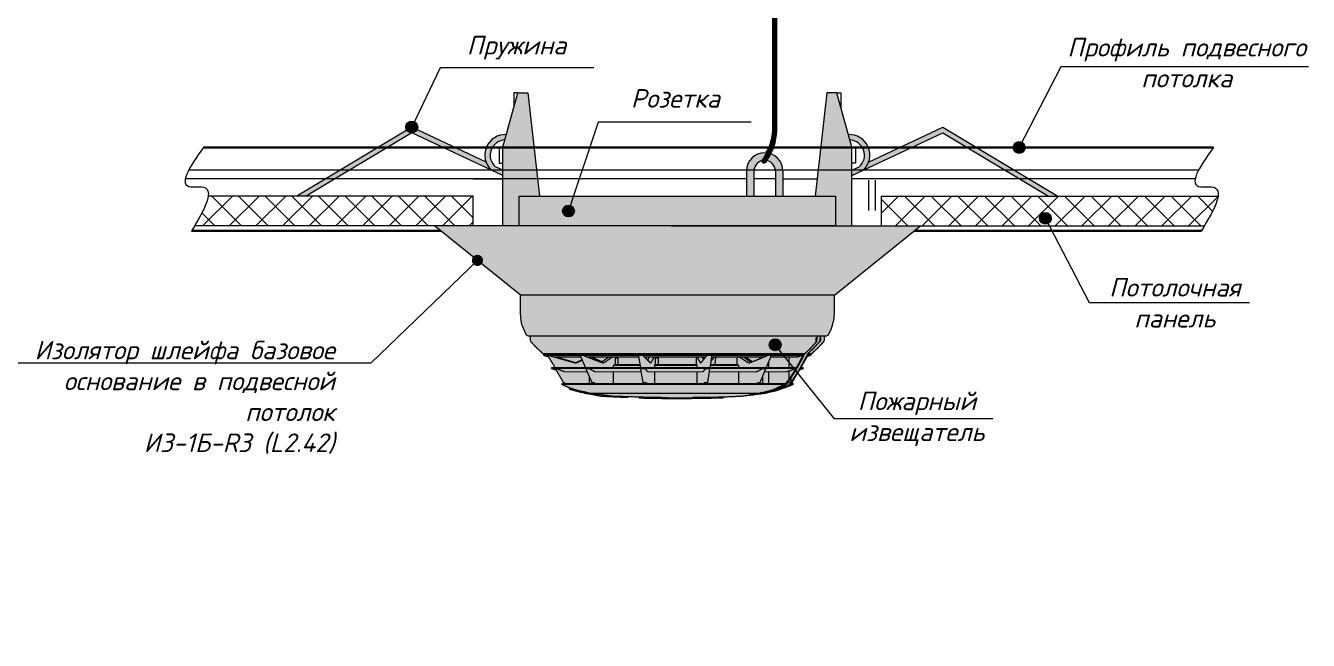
# Model space of a CAD drawing. Header units: millimetres. Extents: x -352922 to 707789, y -273589 to 355472.
# Drawn here: x 535626 to 552918, y -195143 to -186852 of the extents above; entities that cross this region are included whole.
import ezdxf
from ezdxf import colors
from ezdxf.entities.mleader import LeaderData, LeaderLine
from ezdxf.math import Vec2, Vec3

# ---------------------------------------------------------------- set-up
doc = ezdxf.new("R2010")
doc.units = ezdxf.units.MM
doc.header["$LTSCALE"] = 0.5
doc.linetypes.add('CONTI', pattern=[0])
doc.layers.get('0').update_dxf_attribs({"lineweight": 18})
doc.layers.add('_ПС', color=1, linetype='Continuous')
doc.styles.add('ISOCPEUR', font='isocpeui.ttf', dxfattribs={"height": 250})

# ---------------------------------------------------------------- blocks, each defined once
blk = doc.blocks.new('_Dot')
at = {"color": 0, "linetype": 'ByBlock', "lineweight": -2}
blk.add_line((-0.5, 0), (-1, 0), dxfattribs=at)
at = {"color": 0, "linetype": 'ByBlock', "const_width": 0.5}
blk.add_lwpolyline([(-0.25, 0, 1), (0.25, 0, 1)], format="xyb", close=True, dxfattribs=at)

msp = doc.modelspace()

# ---------------------------------------------------------------- hatches: boundary and pattern name
at = {"transparency": 33554687}
h = msp.add_hatch(color=5, dxfattribs=at)
h.dxf.hatch_style = 1
h.set_gradient(color1=(214, 214, 214), color2=(128, 128, 128), tint=1)
h.paths.add_polyline_path([(542397.47779, -187756.84767), (542261.90737, -187756.84767), (542060.3551, -188489.95522), (542060.3551, -189552.99844), (542277.75411, -189552.99844), (542277.75411, -189151.23393), (542551.55512, -189151.23393)])
h.paths.add_polyline_path([(546762.96945, -188489.95522), (546561.41718, -187756.84767), (546425.84675, -187756.84767), (546271.76943, -189151.23393), (546545.57044, -189151.23393), (546545.57044, -189552.99844), (546762.96945, -189552.99844)])
h.paths.add_polyline_path([(545833.99945, -188813.01377, 0.3497265147), (545643.81021, -188574.35951, -0.0316760222), (545589.19891, -188668.01612, -0.4141554137), (545734.16778, -188813.01377), (545734.16778, -189151.23393), (545833.99945, -189151.23393)])
h.paths.add_polyline_path([(545589.19891, -188668.01612, 0.0316760222), (545643.81021, -188574.35951, 0.4817816633), (545344.34081, -188813.01377), (545344.34081, -189151.23393), (545444.17247, -189151.23393), (545444.17247, -188813.01377, -0.4142717134)])
h.paths.add_polyline_path([(546716.77571, -188321.93438), (546736.51756, -188393.74155, -0.6797873121), (546864.4499, -188754.61311), (546762.96945, -188802.55533), (546762.96945, -188875.2351), (546920.59166, -188800.76993, 0.6935314403)])
h.paths.add_polyline_path([(547989.31302, -188295.87586), (549414.33655, -189151.23393), (549542.02649, -189151.23393), (547993.00942, -188221.4498), (546989.84981, -188695.37065, -0.1149879769), (546920.59166, -188800.76993)])
h.paths.add_polyline_path([(540902.66725, -188255.63099, -0.2504942233), (540841.12371, -188299.23585), (541902.73289, -188800.76993, -0.1149879769), (541833.47473, -188695.37065)])
h.paths.add_polyline_path([(541958.87465, -188754.61311, -0.6797873121), (542086.80699, -188393.74155), (542106.54884, -188321.93438, 0.6935314403), (541902.73289, -188800.76993), (542060.3551, -188875.2351), (542060.3551, -188802.55533)])
h.paths.add_polyline_path([(540827.50051, -188299.78403, -0.248220832), (540763.00937, -188261.8495), (539281.29806, -189151.23393), (539408.988, -189151.23393)])
at = {"ltscale": 100, "transparency": 33554687}
h = msp.add_hatch(color=256, dxfattribs=at)
h.dxf.hatch_style = 1
h.paths.add_polyline_path([(540911.10734, -188219.86538, 1), (540751.10734, -188219.86538, 1)])
at = {"transparency": 33554687}
h = msp.add_hatch(color=256, dxfattribs=at)
h.dxf.hatch_style = 1
h.paths.add_polyline_path([(545702.69885, -188465.7451), (545679.30288, -188456.75512), (545661.061, -188504.2287), (545684.45698, -188513.21868)])
at = {"ltscale": 100, "transparency": 33554687}
h = msp.add_hatch(color=256, dxfattribs=at)
h.dxf.hatch_style = 1
h.paths.add_polyline_path([(549099.89888, -188495.64709, 1), (548939.89888, -188495.64709, 1)])
at = {"lineweight": 15, "transparency": 33554687}
h = msp.add_hatch(dxfattribs=at)
h.set_pattern_fill('ANSI37', color=256, scale=80)
h.set_pattern_definition([(45, (351665.12, -173664.77), (-179.60512, 179.60512), []), (135, (351665.12, -173664.77), (-179.60512, -179.60512), [])])
edge = h.paths.add_edge_path()
edge.add_spline(control_points=[(538087.68675, -189151.23393), (538074.33657, -189249.23647), (537997.43183, -189394.71082), (537903.37288, -189552.99844)], knot_values=[1397.8944028691, 1397.8944028691, 1397.8944028691, 1397.8944028691, 1834.9276075382, 1834.9276075382, 1834.9276075382, 1834.9276075382], degree=3, periodic=0)
edge.add_line((537903.37288, -189552.99844), (541660.3551, -189552.99844))
edge.add_line((541660.3551, -189552.99844), (541660.3551, -189151.23393))
edge.add_line((541660.3551, -189151.23393), (538087.68675, -189151.23393))
edge = h.paths.add_edge_path()
edge.add_line((547162.96945, -189151.23393), (547162.96945, -189552.99844))
edge.add_line((547162.96945, -189552.99844), (549426.99505, -189552.99844))
edge.add_line((549426.99505, -189552.99844), (549410.6675, -189521.77665))
edge.add_arc((549373.59454, -189450.88521), 80, 180, 297.607490261, ccw=False)
edge.add_arc((549373.59454, -189450.88521), 80, 0, 180, ccw=False)
edge.add_arc((549373.59454, -189450.88521), 80, -62.392509739, 0, ccw=False)
edge.add_line((549410.6675, -189521.77665), (549426.99505, -189552.99844))
edge.add_line((549426.99505, -189552.99844), (551517.21946, -189552.99844))
edge.add_spline(control_points=[(551517.21946, -189552.99844), (551611.27841, -189394.71082), (551688.18315, -189249.23647), (551701.53333, -189151.23393)], knot_values=[1397.8944028691, 1397.8944028691, 1397.8944028691, 1397.8944028691, 1834.9276075382, 1834.9276075382, 1834.9276075382, 1834.9276075382], degree=3, periodic=0)
edge.add_line((551701.53333, -189151.23393), (547162.96945, -189151.23393))
at = {"transparency": 33554687}
h = msp.add_hatch(color=5, dxfattribs=at)
h.dxf.hatch_style = 1
h.set_gradient(color1=(214, 214, 214), color2=(150, 191, 248), tint=1)
h.paths.add_polyline_path([(543011.66894, -189151.23393), (542970.00641, -189276.22152, -0.3228228061), (543024.70819, -189352.11618, -1), (542864.70819, -189352.11618, -0.5119182939), (542970.00641, -189276.22152), (543011.66894, -189151.23393), (542277.75411, -189151.23393), (542277.75411, -189552.99844), (546545.57044, -189552.99844), (546545.57044, -189151.23393)])
at = {"ltscale": 100, "transparency": 33554687}
h = msp.add_hatch(color=256, dxfattribs=at)
h.dxf.hatch_style = 1
h.paths.add_polyline_path([(543024.70819, -189352.11618, 1), (542864.70819, -189352.11618, 1)])
h = msp.add_hatch(color=256, dxfattribs=at)
h.dxf.hatch_style = 1
h.paths.add_polyline_path([(549453.59454, -189450.88521, 1), (549293.59454, -189450.88521, 1)])
at = {"transparency": 33554687}
h = msp.add_hatch(color=5, dxfattribs=at)
h.dxf.hatch_style = 1
h.set_gradient(color1=(214, 214, 214), color2=(150, 191, 248), tint=1)
h.paths.add_polyline_path([(541138.17991, -189552.99844), (542294.99012, -190485.90053), (542294.99012, -190725.82053), (542311.95012, -190878.22053), (542376.83012, -191024.94053), (542393.79012, -191036.30053), (542429.07012, -191042.97512), (542429.07012, -191094.14053), (542434.67012, -191112.46053), (542599.79012, -191276.14053), (542668.99012, -191317.10053), (542769.15012, -191480.78053), (542886.27012, -191679.74053), (542853.83012, -191688.90053), (542968.11012, -191758.74053), (543378.75012, -191850.46053), (543544.55012, -191858.94053), (543986.91012, -191873.06053), (544583.87012, -191885.74053), (544624.75012, -191873.06053), (545280.91012, -191850.46053), (545445.31012, -191829.30053), (545580.11012, -191809.58053), (545913.79012, -191709.38053), (545965.99012, -191653.62053), (546171.31012, -191300.14053), (546220.71012, -191276.14053), (546387.23012, -191112.46053), (546394.27012, -191094.14053), (546394.27012, -191036.30053), (546429.55012, -191036.30053), (546446.51012, -191024.94053), (546493.07012, -190919.18053), (546522.67012, -190807.66053), (546528.35012, -190739.66603), (546528.35012, -190485.90053), (547690.84033, -189552.99844)])
at = {"ltscale": 100, "transparency": 33554687}
h = msp.add_hatch(color=256, dxfattribs=at)
h.dxf.hatch_style = 1
h.paths.add_polyline_path([(545810.43012, -191156.22053, 1), (545650.43012, -191156.22053, 1)])

# ---------------------------------------------------------------- linework, layer by layer
at = {"lineweight": 15, "transparency": 33554687}
for p, q in [((537826.40697, -188798.40752), (544245.1702, -188798.40752)), ((544245.1702, -188798.40752), (549528.66343, -188798.40752)), ((549528.66343, -188798.40752), (551440.25355, -188798.40752)), ((546994.86972, -189345.17771), (546994.86972, -188935.71901)), ((547076.82495, -188935.71901), (547076.82495, -189345.17771))]:
    msp.add_line(p, q, dxfattribs=at)
at = {"lineweight": 100, "transparency": 33554687}
msp.add_lwpolyline([(545727.38452, -188264.35045), (545728.03626, -185913.7299)], dxfattribs=at)
at = {"ltscale": 100, "transparency": 33554687}
for points in [[(543284.14891, -187421.1025), (541213.65003, -187421.1025), (540831.10734, -188219.86538), (540831.10734, -188219.86538)], [(552918.32718, -187409.84218), (549579.95967, -187409.84218), (549019.89888, -188495.64709), (549019.89888, -188495.64709)], [(542060.3551, -189552.99844), (542060.3551, -188489.95522), (542261.90737, -187756.84767), (542397.47779, -187756.84767), (542551.55512, -189151.23393)], [(542261.90737, -187756.84767), (542208.56538, -187756.84767), (542208.56538, -187950.86888)], [(546762.96945, -189552.99844), (546762.96945, -188489.95522), (546561.41718, -187756.84767), (546425.84675, -187756.84767), (546271.76943, -189151.23393)], [(546561.41718, -187756.84767), (546614.75917, -187756.84767), (546614.75917, -187950.86888)], [(541833.47473, -188695.37065), (540830.31513, -188221.4498), (539281.29806, -189151.23393)], [(542060.3551, -188875.2351), (540834.01152, -188295.87586), (539408.988, -189151.23393)], [(545406.91098, -188152.11618), (543344.70819, -188152.11618), (542944.70819, -189352.11618), (542944.70819, -189352.11618)], [(546762.96945, -188875.2351), (547989.31302, -188295.87586), (549414.33655, -189151.23393)], [(546989.84981, -188695.37065), (547993.00942, -188221.4498), (549542.02649, -189151.23393)], [(542060.3551, -188802.55533), (541958.87465, -188754.61311)], [(545344.34081, -188813.01377), (545344.34081, -189151.23393)], [(545444.17247, -188813.01377), (545444.17247, -189151.23393)], [(545734.16778, -188813.01377), (545734.16778, -189151.23393)], [(545833.99945, -188813.01377), (545833.99945, -189151.23393)], [(546762.96945, -188802.55533), (546864.4499, -188754.61311)], [(541660.3551, -189151.23393), (538087.68675, -189151.23393)], [(541660.3551, -189552.99844), (541660.3551, -189151.23393)], [(547162.96945, -189552.99844), (547162.96945, -189151.23393)], [(547162.96945, -189151.23393), (551701.53333, -189151.23393)], [(552126.8885, -190590.42462), (549969.52105, -190590.42462), (549373.59454, -189450.88521), (549373.59454, -189450.88521)], [(541660.3551, -189552.99844), (537903.37288, -189552.99844)], [(542294.99012, -190483.52498), (541138.17991, -189552.99844)], [(542277.75411, -189552.99844), (541138.17991, -189552.99844)], [(542060.3551, -189552.99844), (541660.3551, -189552.99844)], [(546534.03012, -190483.52498), (547690.84033, -189552.99844)], [(546545.57044, -189552.99844), (547685.14464, -189552.99844)], [(546762.96945, -189552.99844), (547162.96945, -189552.99844)], [(547162.96945, -189552.99844), (551037.02014, -189552.99844)], [(548666.58001, -192156.22053), (546530.43012, -192156.22053), (545730.43012, -191156.22053), (545730.43012, -191156.22053)]]:
    msp.add_lwpolyline(points, dxfattribs=at)
at = {"transparency": 33554687}
msp.add_lwpolyline([(545679.30288, -188456.75512), (545702.69885, -188465.7451), (545684.45698, -188513.21868), (545661.061, -188504.2287)], close=True, dxfattribs=at)
at = {"lineweight": 30, "transparency": 33554687}
for points in [[(538025.19878, -188495.64709), (551639.04536, -188495.64709)], [(537862.81294, -189620.42362), (541222.00141, -189620.42362)], [(547607.01882, -189620.42362), (551476.65952, -189620.42362)]]:
    msp.add_lwpolyline(points, dxfattribs=at)
at = {"ltscale": 100, "transparency": 33554687}
for points in [[(542060.3551, -188489.95522), (542010.45663, -188489.95522), (542010.45663, -188709.01339), (542060.3551, -188709.01339)], [(546762.96945, -188489.95522), (546812.86792, -188489.95522), (546812.86792, -188709.01339), (546762.96945, -188709.01339)], [(542277.75411, -189151.23393), (546545.57044, -189151.23393), (546545.57044, -189552.99844), (542277.75411, -189552.99844)]]:
    msp.add_lwpolyline(points, close=True, dxfattribs=at)
at = {"lineweight": 15, "transparency": 33554687}
for points in [[(545344.34081, -188918.1459), (542525.79929, -188918.1459), (542040.08283, -188918.1459), (537778.69035, -188918.1459)], [(541660.3551, -188918.1459), (542060.3551, -188918.1459)], [(545734.16778, -188918.1459), (545444.17247, -188918.1459)], [(545833.99945, -188918.1459), (546297.52526, -188918.1459)], [(551392.53693, -188918.1459), (546762.96945, -188918.1459)], [(544327.72151, -189552.99844), (551517.21946, -189552.99844)]]:
    msp.add_lwpolyline(points, dxfattribs=at)
at = {"transparency": 33554687, "const_width": 17.6}
for points in [[(542294.99012, -190485.90053), (542294.99012, -190725.82053)], [(542294.99012, -190485.90053), (546528.35012, -190485.90053)], [(546528.35012, -190725.82053), (546528.35012, -190485.90053)], [(542294.99012, -190725.82053), (542300.67012, -190802.06053), (542311.95012, -190878.22053), (542341.55012, -190948.78053), (542376.83012, -191024.94053)], [(546446.51012, -191024.94053), (546481.79012, -190954.46053), (546504.35012, -190883.90053), (546522.67012, -190807.66053), (546528.35012, -190725.82053)], [(542376.83012, -191024.94053), (542393.79012, -191036.30053)], [(542393.79012, -191036.30053), (546329.39012, -191036.30053)], [(542429.07012, -191065.90053), (542429.07012, -191053.18053), (542423.39012, -191041.90053), (542406.51012, -191036.30053)], [(542429.07012, -191065.90053), (542429.07012, -191094.14053)], [(546282.83012, -191094.14053), (546282.83012, -191058.86053)], [(546282.83012, -191058.86053), (546282.83012, -191065.90053)], [(546282.83012, -191058.86053), (546294.11012, -191058.86053)], [(546282.83012, -191065.90053), (546282.83012, -191094.14053)], [(546323.71012, -191036.30053), (546312.43012, -191036.30053), (546305.39012, -191041.90053), (546299.71012, -191047.58053), (546294.11012, -191058.86053)], [(546294.11012, -191094.14053), (546294.11012, -191058.86053)], [(546329.39012, -191036.30053), (546340.67012, -191036.30053)], [(546334.99012, -191058.86053), (546340.67012, -191047.58053), (546346.27012, -191041.90053), (546353.39012, -191036.30053), (546364.67012, -191036.30053)], [(546334.99012, -191094.14053), (546334.99012, -191058.86053)], [(546334.99012, -191058.86053), (546346.27012, -191058.86053)], [(546375.95012, -191036.30053), (546340.67012, -191036.30053)], [(546346.27012, -191094.14053), (546346.27012, -191058.86053)], [(546364.67012, -191036.30053), (546370.27012, -191036.30053)], [(546370.27012, -191036.30053), (546375.95012, -191036.30053)], [(546370.27012, -191036.30053), (546429.55012, -191036.30053)], [(546422.51012, -191036.30053), (546411.23012, -191036.30053), (546399.95012, -191041.90053), (546394.27012, -191053.18053), (546394.27012, -191065.90053)], [(546394.27012, -191094.14053), (546394.27012, -191065.90053)], [(546429.55012, -191036.30053), (546446.51012, -191024.94053)], [(542429.07012, -191094.14053), (542434.67012, -191112.46053)], [(542434.67012, -191112.46053), (542505.23012, -191188.70053), (542599.79012, -191276.14053)], [(546130.43012, -191276.14053), (546206.59012, -191205.58053), (546288.43012, -191112.46053)], [(546171.31012, -191276.14053), (546247.55012, -191205.58053), (546329.39012, -191112.46053)], [(546223.55012, -191276.14053), (546299.71012, -191205.58053), (546387.23012, -191112.46053)], [(546277.15012, -191112.46053), (546282.83012, -191094.14053)], [(546288.43012, -191112.46053), (546294.11012, -191094.14053)], [(546329.39012, -191112.46053), (546334.99012, -191094.14053)], [(546340.67012, -191112.46053), (546346.27012, -191094.14053)], [(546387.23012, -191112.46053), (546394.27012, -191094.14053)], [(542599.79012, -191276.14053), (542605.47012, -191281.82053)], [(546130.43012, -191276.14053), (542599.79012, -191276.14053)], [(542605.47012, -191281.82053), (542611.07012, -191300.14053)], [(542605.47012, -191281.82053), (546112.03012, -191281.82053)], [(542611.07012, -191300.14053), (542668.99012, -191317.10053)], [(546106.43012, -191300.14053), (542611.07012, -191300.14053)], [(542663.31012, -191300.14053), (542676.03012, -191300.14053)], [(542663.31012, -191300.14053), (542763.47012, -191463.82053)], [(542692.91012, -191305.82053), (542687.31012, -191300.14053), (542681.63012, -191300.14053), (542676.03012, -191300.14053)], [(543044.27012, -191404.54053), (542692.91012, -191305.82053)], [(543114.83012, -191322.70053), (542769.15012, -191322.70053)], [(543038.67012, -191398.94053), (542780.43012, -191322.70053)], [(543126.19012, -191357.98053), (543032.99012, -191404.54053)], [(543131.79012, -191363.66053), (543044.27012, -191404.54053)], [(543103.55012, -191300.14053), (543131.79012, -191300.14053)], [(543103.55012, -191300.14053), (543172.75012, -191463.82053)], [(543155.79012, -191305.82053), (543150.11012, -191300.14053), (543144.51012, -191300.14053), (543137.47012, -191300.14053), (543131.79012, -191300.14053)], [(543412.59012, -191404.54053), (543155.79012, -191305.82053)], [(543893.79012, -191322.70053), (543208.03012, -191322.70053)], [(543267.23012, -191333.98053), (543248.91012, -191322.70053)], [(543401.31012, -191387.66053), (543254.59012, -191322.70053)], [(543267.23012, -191346.70053), (543267.23012, -191333.98053)], [(543488.83012, -191322.70053), (543384.35012, -191393.26053)], [(543536.75012, -191322.70053), (543412.59012, -191404.54053)], [(543548.11012, -191434.22053), (543577.71012, -191422.94053)], [(543577.71012, -191333.98053), (543572.03012, -191322.70053)], [(543577.71012, -191422.94053), (543577.71012, -191333.98053)], [(543612.99012, -191333.98053), (543577.71012, -191333.98053)], [(543905.07012, -191422.94053), (543577.71012, -191422.94053)], [(543600.27012, -191322.70053), (543612.99012, -191333.98053)], [(543612.99012, -191422.94053), (543612.99012, -191333.98053)], [(543888.19012, -191300.14053), (543916.35012, -191463.82053)], [(543899.47012, -191300.14053), (543893.79012, -191300.14053), (543888.19012, -191300.14053)], [(543899.47012, -191300.14053), (543934.75012, -191300.14053)], [(543951.63012, -191305.82053), (543946.03012, -191300.14053), (543940.35012, -191300.14053), (543934.75012, -191300.14053)], [(544051.87012, -191404.54053), (543951.63012, -191305.82053)], [(544789.87012, -191322.70053), (543975.63012, -191322.70053)], [(544033.47012, -191322.70053), (544010.91012, -191363.66053)], [(544033.47012, -191328.38053), (544033.47012, -191322.70053)], [(544098.43012, -191322.70053), (544051.87012, -191404.54053)], [(544104.03012, -191434.22053), (544115.31012, -191422.94053)], [(544115.31012, -191333.98053), (544115.31012, -191322.70053)], [(544115.31012, -191422.94053), (544115.31012, -191333.98053)], [(544156.27012, -191333.98053), (544115.31012, -191333.98053)], [(544665.71012, -191422.94053), (544115.31012, -191422.94053)], [(544150.59012, -191322.70053), (544156.27012, -191333.98053)], [(544156.27012, -191422.94053), (544156.27012, -191333.98053)], [(544672.75012, -191322.70053), (544665.71012, -191333.98053)], [(544665.71012, -191422.94053), (544665.71012, -191333.98053)], [(544678.35012, -191434.22053), (544665.71012, -191422.94053)], [(544678.35012, -191322.70053), (544724.91012, -191404.54053)], [(544724.91012, -191404.54053), (544806.75012, -191305.82053)], [(544748.91012, -191322.70053), (544765.87012, -191357.98053)], [(544771.47012, -191333.98053), (544754.59012, -191333.98053)], [(544777.15012, -191322.70053), (544771.47012, -191333.98053)], [(544771.47012, -191346.70053), (544771.47012, -191333.98053)], [(544789.87012, -191322.70053), (544789.87012, -191328.38053)], [(544825.15012, -191300.14053), (544818.11012, -191300.14053), (544812.43012, -191300.14053), (544806.75012, -191305.82053)], [(544825.15012, -191300.14053), (544866.03012, -191300.14053)], [(544853.39012, -191463.82053), (544877.31012, -191300.14053)], [(545217.39012, -191422.94053), (544858.99012, -191422.94053)], [(544877.31012, -191300.14053), (544871.71012, -191300.14053), (544866.03012, -191300.14053)], [(544866.03012, -191376.38053), (544912.59012, -191322.70053)], [(545574.43012, -191322.70053), (544871.71012, -191322.70053)], [(544918.27012, -191422.94053), (544929.55012, -191322.70053)], [(545223.07012, -191322.70053), (545217.39012, -191333.98053)], [(545217.39012, -191422.94053), (545217.39012, -191333.98053)], [(545240.03012, -191434.22053), (545217.39012, -191422.94053)], [(545251.31012, -191322.70053), (545375.47012, -191404.54053)], [(545304.91012, -191322.70053), (545403.71012, -191393.26053)], [(545334.51012, -191322.70053), (545427.71012, -191387.66053)], [(545375.47012, -191404.54053), (545620.99012, -191305.82053)], [(545520.83012, -191346.70053), (545520.83012, -191322.70053)], [(545609.71012, -191463.82053), (545678.83012, -191300.14053)], [(545643.55012, -191300.14053), (545637.95012, -191300.14053), (545632.27012, -191300.14053), (545626.67012, -191300.14053), (545620.99012, -191305.82053)], [(545643.55012, -191300.14053), (545673.23012, -191300.14053)], [(545643.55012, -191463.82053), (545643.55012, -191381.98053)], [(546018.91012, -191322.70053), (545667.55012, -191322.70053)], [(545678.83012, -191300.14053), (545673.23012, -191300.14053)], [(545901.79012, -191668.46053), (546013.31012, -191493.50053), (546119.15012, -191300.14053)], [(545918.75012, -191463.82053), (545918.75012, -191322.70053)], [(545942.75012, -191668.46053), (546054.19012, -191493.50053), (546160.03012, -191300.14053)], [(546013.31012, -191475.10053), (546106.43012, -191300.14053)], [(546018.91012, -191322.70053), (546106.43012, -191300.14053)], [(546071.15012, -191475.10053), (546171.31012, -191300.14053)], [(546106.43012, -191300.14053), (546112.03012, -191281.82053)], [(546119.15012, -191300.14053), (546130.43012, -191276.14053)], [(546171.31012, -191276.14053), (546160.03012, -191300.14053)], [(546160.03012, -191311.42053), (546212.27012, -191300.14053)], [(546223.55012, -191276.14053), (546171.31012, -191276.14053)], [(546176.99012, -191281.82053), (546171.31012, -191300.14053)], [(546212.27012, -191300.14053), (546171.31012, -191300.14053)], [(546176.99012, -191281.82053), (546217.87012, -191281.82053)], [(546212.27012, -191300.14053), (546217.87012, -191281.82053)], [(546217.87012, -191281.82053), (546223.55012, -191276.14053)], [(542711.31012, -191463.82053), (542711.31012, -191475.10053)], [(546013.31012, -191463.82053), (542711.31012, -191463.82053)], [(542711.31012, -191475.10053), (542780.43012, -191499.10053)], [(546013.31012, -191475.10053), (542711.31012, -191475.10053)], [(542780.43012, -191480.78053), (542769.15012, -191480.78053)], [(542769.15012, -191480.78053), (542880.59012, -191674.06053)], [(542804.43012, -191486.38053), (542780.43012, -191480.78053)], [(542891.87012, -191521.66053), (542804.43012, -191486.38053)], [(543196.67012, -191521.66053), (542891.87012, -191521.66053)], [(543185.39012, -191480.78053), (543178.35012, -191480.78053)], [(543178.35012, -191480.78053), (543267.23012, -191679.74053)], [(543213.63012, -191480.78053), (543185.39012, -191480.78053)], [(543237.63012, -191486.38053), (543231.95012, -191480.78053), (543226.35012, -191480.78053), (543213.63012, -191480.78053)], [(543226.35012, -191679.74053), (543226.35012, -191586.62053)], [(543302.51012, -191521.66053), (543237.63012, -191486.38053)], [(543922.03012, -191521.66053), (543302.51012, -191521.66053)], [(543548.11012, -191463.82053), (543548.11012, -191434.22053)], [(543910.75012, -191434.22053), (543548.11012, -191434.22053)], [(543548.11012, -191679.74053), (543548.11012, -191521.66053)], [(543929.07012, -191480.78053), (543922.03012, -191480.78053), (543916.35012, -191486.38053)], [(543916.35012, -191486.38053), (543951.63012, -191679.74053)], [(543964.35012, -191480.78053), (543929.07012, -191480.78053)], [(543986.91012, -191486.38053), (543975.63012, -191480.78053), (543970.03012, -191480.78053), (543964.35012, -191480.78053)], [(544010.91012, -191521.66053), (543986.91012, -191486.38053)], [(544760.19012, -191521.66053), (544010.91012, -191521.66053)], [(544104.03012, -191463.82053), (544104.03012, -191434.22053)], [(544678.35012, -191434.22053), (544104.03012, -191434.22053)], [(544104.03012, -191679.74053), (544104.03012, -191521.66053)], [(544678.35012, -191463.82053), (544678.35012, -191434.22053)], [(544678.35012, -191679.74053), (544678.35012, -191521.66053)], [(544760.19012, -191521.66053), (544782.83012, -191486.38053)], [(544801.15012, -191480.78053), (544795.47012, -191480.78053), (544782.83012, -191486.38053)], [(544842.03012, -191480.78053), (544801.15012, -191480.78053)], [(544818.11012, -191679.74053), (544847.71012, -191486.38053)], [(544847.71012, -191486.38053), (544842.03012, -191480.78053)], [(545479.87012, -191521.66053), (544842.03012, -191521.66053)], [(545240.03012, -191434.22053), (544858.99012, -191434.22053)], [(545240.03012, -191463.82053), (545240.03012, -191434.22053)], [(545240.03012, -191679.74053), (545240.03012, -191521.66053)], [(545479.87012, -191521.66053), (545544.83012, -191486.38053)], [(545520.83012, -191679.74053), (545602.67012, -191480.78053)], [(545568.75012, -191480.78053), (545561.71012, -191480.78053), (545556.11012, -191480.78053), (545544.83012, -191486.38053)], [(545561.71012, -191586.62053), (545561.71012, -191679.74053)], [(545596.99012, -191480.78053), (545568.75012, -191480.78053)], [(545877.79012, -191521.66053), (545585.71012, -191521.66053)], [(545602.67012, -191480.78053), (545596.99012, -191480.78053)], [(545643.55012, -191679.74053), (545643.55012, -191521.66053)], [(545918.75012, -191510.38053), (545877.79012, -191521.66053)], [(546013.31012, -191475.10053), (545918.75012, -191510.38053)], [(545918.75012, -191621.90053), (546013.31012, -191475.10053)], [(545918.75012, -191621.90053), (545918.75012, -191510.38053)], [(545942.75012, -191603.50053), (545942.75012, -191668.46053)], [(545983.63012, -191621.90053), (546071.15012, -191475.10053)], [(546013.31012, -191463.82053), (546013.31012, -191475.10053)], [(546065.47012, -191493.50053), (546112.03012, -191475.10053)], [(546112.03012, -191475.10053), (546071.15012, -191475.10053)], [(546112.03012, -191463.82053), (546078.19012, -191463.82053)], [(546112.03012, -191475.10053), (546112.03012, -191463.82053)], [(542850.99012, -191679.74053), (542850.99012, -191685.34053)], [(542850.99012, -191679.74053), (542886.27012, -191679.74053)], [(542850.99012, -191685.34053), (542856.67012, -191692.46053)], [(542856.67012, -191692.46053), (542880.59012, -191703.74053)], [(542856.67012, -191692.46053), (545884.91012, -191692.46053)], [(542880.59012, -191668.46053), (542891.87012, -191668.46053)], [(542880.59012, -191668.46053), (542891.87012, -191685.34053)], [(542880.59012, -191703.74053), (542962.43012, -191739.02053)], [(542903.23012, -191685.34053), (542891.87012, -191668.46053)], [(542891.87012, -191685.34053), (542897.55012, -191685.34053)], [(542897.55012, -191685.34053), (542903.23012, -191685.34053)], [(542903.23012, -191685.34053), (542903.23012, -191679.74053)], [(542903.23012, -191679.74053), (543267.23012, -191679.74053)], [(542956.83012, -191739.02053), (542956.83012, -191755.90053)], [(542956.83012, -191755.90053), (542973.79012, -191761.58053)], [(542962.43012, -191739.02053), (543032.99012, -191761.58053)], [(542962.43012, -191755.90053), (542973.79012, -191761.58053)], [(542973.79012, -191761.58053), (542986.43012, -191761.58053)], [(542973.79012, -191761.58053), (543032.99012, -191774.30053)], [(542986.43012, -191761.58053), (543044.27012, -191779.90053)], [(543096.51012, -191779.90053), (543032.99012, -191761.58053)], [(543032.99012, -191774.30053), (543378.75012, -191850.46053)], [(543267.23012, -191668.46053), (543295.47012, -191668.46053)], [(543267.23012, -191668.46053), (543267.23012, -191685.34053), (543272.91012, -191685.34053)], [(543267.23012, -191679.74053), (543267.23012, -191685.34053)], [(543272.91012, -191685.34053), (543267.23012, -191685.34053)], [(543272.91012, -191685.34053), (543289.87012, -191685.34053)], [(543289.87012, -191685.34053), (543308.19012, -191685.34053)], [(543308.19012, -191685.34053), (543302.51012, -191679.74053), (543295.47012, -191674.06053), (543295.47012, -191668.46053)], [(543308.19012, -191685.34053), (543313.87012, -191679.74053)], [(543313.87012, -191679.74053), (543951.63012, -191679.74053)], [(543951.63012, -191679.74053), (543957.31012, -191685.34053)], [(543957.31012, -191668.46053), (543998.19012, -191668.46053)], [(543957.31012, -191668.46053), (543957.31012, -191685.34053)], [(543957.31012, -191685.34053), (543981.31012, -191685.34053)], [(543981.31012, -191685.34053), (544005.31012, -191685.34053)], [(544005.31012, -191685.34053), (544005.31012, -191679.74053), (543998.19012, -191674.06053), (543998.19012, -191668.46053)], [(544005.31012, -191685.34053), (544010.91012, -191679.74053)], [(544010.91012, -191679.74053), (544760.19012, -191679.74053)], [(544760.19012, -191679.74053), (544765.87012, -191685.34053)], [(544771.47012, -191668.46053), (544765.87012, -191685.34053)], [(544765.87012, -191685.34053), (544789.87012, -191685.34053)], [(544771.47012, -191668.46053), (544812.43012, -191668.46053)], [(544789.87012, -191685.34053), (544818.11012, -191685.34053)], [(544818.11012, -191685.34053), (544812.43012, -191679.74053), (544812.43012, -191674.06053), (544812.43012, -191668.46053)], [(544818.11012, -191685.34053), (544818.11012, -191679.74053)], [(544818.11012, -191679.74053), (545474.27012, -191679.74053)], [(545474.27012, -191679.74053), (545479.87012, -191685.34053)], [(545492.59012, -191668.46053), (545479.87012, -191685.34053)], [(545479.87012, -191685.34053), (545498.27012, -191685.34053)], [(545492.59012, -191668.46053), (545520.83012, -191668.46053)], [(545498.27012, -191685.34053), (545515.15012, -191685.34053)], [(545515.15012, -191685.34053), (545520.83012, -191679.74053), (545520.83012, -191674.06053), (545520.83012, -191668.46053)], [(545515.15012, -191685.34053), (545520.83012, -191679.74053)], [(545520.83012, -191679.74053), (545860.91012, -191679.74053)], [(545533.47012, -191809.58053), (545620.99012, -191785.58053), (545678.83012, -191774.30053)], [(545574.43012, -191809.58053), (545661.95012, -191785.58053), (545719.79012, -191774.30053)], [(545643.55012, -191779.90053), (545749.39012, -191750.30053), (545849.63012, -191703.74053)], [(545643.55012, -191779.90053), (545667.55012, -191774.30053)], [(545667.55012, -191774.30053), (545836.91012, -191715.02053)], [(545678.83012, -191774.30053), (545849.63012, -191715.02053)], [(545708.51012, -191779.90053), (545726.83012, -191774.30053)], [(545719.79012, -191774.30053), (545890.51012, -191715.02053)], [(545726.83012, -191774.30053), (545896.19012, -191715.02053)], [(545732.51012, -191779.90053), (545948.35012, -191703.74053)], [(545749.39012, -191739.02053), (545831.23012, -191703.74053)], [(545749.39012, -191739.02053), (545808.67012, -191715.02053)], [(545767.79012, -191739.02053), (545749.39012, -191739.02053)], [(545767.79012, -191739.02053), (545825.63012, -191715.02053)], [(545831.23012, -191703.74053), (545808.67012, -191715.02053)], [(545849.63012, -191703.74053), (545825.63012, -191715.02053)], [(545836.91012, -191715.02053), (545849.63012, -191703.74053)], [(545836.91012, -191739.02053), (545913.07012, -191703.74053)], [(545836.91012, -191739.02053), (545896.19012, -191715.02053)], [(545849.63012, -191739.02053), (545836.91012, -191739.02053)], [(545884.91012, -191692.46053), (545849.63012, -191715.02053)], [(545849.63012, -191739.02053), (545901.79012, -191715.02053)], [(545860.91012, -191679.74053), (545866.51012, -191685.34053)], [(545918.75012, -191621.90053), (545866.51012, -191685.34053)], [(545901.79012, -191668.46053), (545884.91012, -191692.46053)], [(545890.51012, -191715.02053), (545925.79012, -191692.46053)], [(545896.19012, -191715.02053), (545913.07012, -191703.74053)], [(545901.79012, -191668.46053), (545942.75012, -191668.46053)], [(545925.79012, -191703.74053), (545901.79012, -191715.02053)], [(545925.79012, -191692.46053), (545942.75012, -191668.46053)], [(545925.79012, -191692.46053), (545966.75012, -191692.46053)], [(545948.35012, -191685.34053), (545983.63012, -191621.90053)], [(545948.35012, -191703.74053), (545966.75012, -191692.46053)], [(545954.03012, -191679.74053), (545972.35012, -191679.74053)], [(545966.75012, -191692.46053), (545978.03012, -191685.34053)], [(545978.03012, -191685.34053), (545972.35012, -191679.74053)], [(543038.67012, -191779.90053), (543049.95012, -191779.90053), (543061.23012, -191785.58053), (543068.27012, -191785.58053), (543079.55012, -191791.18053), (543090.91012, -191791.18053), (543103.55012, -191796.86053), (543120.51012, -191796.86053), (543144.51012, -191802.46053), (543161.47012, -191809.58053), (543172.75012, -191809.58053), (543191.07012, -191815.18053), (543208.03012, -191815.18053), (543254.59012, -191826.46053)], [(543044.27012, -191779.90053), (543378.75012, -191850.46053)], [(543096.51012, -191779.90053), (543185.39012, -191796.86053)], [(543226.35012, -191809.58053), (543185.39012, -191796.86053)], [(545520.83012, -191809.58053), (543226.35012, -191809.58053)], [(543226.35012, -191809.58053), (543542.43012, -191850.46053)], [(543378.75012, -191850.46053), (543723.07012, -191867.42053)], [(543378.75012, -191850.46053), (543524.11012, -191856.14053)], [(543524.11012, -191856.14053), (543564.99012, -191861.74053)], [(543542.43012, -191850.46053), (543564.99012, -191850.46053)], [(543564.99012, -191850.46053), (543910.75012, -191861.74053)], [(543659.55012, -191873.02053), (543670.83012, -191867.42053)], [(543723.07012, -191867.42053), (543752.67012, -191867.42053)], [(543752.67012, -191867.42053), (543752.67012, -191856.14053)], [(543893.79012, -191873.02053), (543893.79012, -191861.74053)], [(543893.79012, -191873.02053), (543940.35012, -191873.02053)], [(543910.75012, -191861.74053), (543940.35012, -191861.74053)], [(543910.75012, -191873.02053), (544027.87012, -191878.70053)], [(543940.35012, -191873.02053), (543940.35012, -191861.74053)], [(543940.35012, -191861.74053), (543981.31012, -191867.42053)], [(543940.35012, -191873.02053), (543981.31012, -191878.70053)], [(543964.35012, -191878.70053), (543981.31012, -191878.70053)], [(543964.35012, -191878.70053), (543986.91012, -191878.70053)], [(543981.31012, -191878.70053), (543981.31012, -191867.42053)], [(543981.31012, -191867.42053), (543986.91012, -191867.42053)], [(543986.91012, -191878.70053), (543986.91012, -191867.42053)], [(543986.91012, -191867.42053), (544005.31012, -191867.42053)], [(543986.91012, -191878.70053), (544005.31012, -191878.70053)], [(544005.31012, -191878.70053), (544005.31012, -191867.42053)], [(544005.31012, -191867.42053), (544051.87012, -191867.42053)], [(544005.31012, -191878.70053), (544051.87012, -191878.70053)], [(544027.87012, -191878.70053), (544051.87012, -191878.70053)], [(544033.47012, -191878.70053), (544122.43012, -191878.70053)], [(544051.87012, -191878.70053), (544051.87012, -191867.42053)], [(544051.87012, -191867.42053), (544063.15012, -191867.42053)], [(544051.87012, -191878.70053), (544122.43012, -191878.70053)], [(544051.87012, -191878.70053), (544063.15012, -191878.70053)], [(544057.47012, -191878.70053), (544109.71012, -191878.70053)], [(544063.15012, -191878.70053), (544063.15012, -191867.42053)], [(544063.15012, -191867.42053), (544174.59012, -191867.42053)], [(544063.15012, -191878.70053), (544174.59012, -191878.70053)], [(544109.71012, -191878.70053), (544163.31012, -191878.70053)], [(544150.59012, -191878.70053), (544156.27012, -191878.70053)], [(544156.27012, -191878.70053), (544273.39012, -191885.74053)], [(544156.27012, -191878.70053), (544168.99012, -191878.70053)], [(544163.31012, -191878.70053), (544174.59012, -191878.70053)], [(544168.99012, -191878.70053), (544239.55012, -191885.74053)], [(544174.59012, -191878.70053), (544174.59012, -191867.42053)], [(544174.59012, -191867.42053), (544185.87012, -191867.42053)], [(544174.59012, -191878.70053), (544245.15012, -191885.74053)], [(544174.59012, -191878.70053), (544185.87012, -191878.70053)], [(544185.87012, -191878.70053), (544185.87012, -191867.42053)], [(544185.87012, -191867.42053), (544297.39012, -191873.02053)], [(544185.87012, -191878.70053), (544297.39012, -191885.74053)], [(544239.55012, -191885.74053), (544245.15012, -191885.74053)], [(544273.39012, -191885.74053), (544297.39012, -191885.74053)], [(544280.43012, -191885.74053), (544308.67012, -191885.74053)], [(544286.11012, -191885.74053), (544397.55012, -191885.74053)], [(544291.71012, -191885.74053), (544308.67012, -191885.74053)], [(544291.71012, -191885.74053), (544297.39012, -191885.74053)], [(544297.39012, -191885.74053), (544297.39012, -191873.02053)], [(544297.39012, -191873.02053), (544308.67012, -191873.02053)], [(544332.67012, -191873.02053), (544297.39012, -191873.02053)], [(544332.67012, -191885.74053), (544297.39012, -191885.74053)], [(544332.67012, -191873.02053), (544420.11012, -191873.02053)], [(544332.67012, -191885.74053), (544420.11012, -191885.74053)], [(544349.55012, -191885.74053), (544338.27012, -191885.74053)], [(544338.27012, -191885.74053), (544343.95012, -191885.74053)], [(544343.95012, -191885.74053), (544362.27012, -191885.74053)], [(544349.55012, -191885.74053), (544367.95012, -191885.74053)], [(544362.27012, -191885.74053), (544367.95012, -191885.74053)], [(544397.55012, -191885.74053), (544420.11012, -191885.74053)], [(544403.23012, -191885.74053), (544420.11012, -191885.74053)], [(544408.83012, -191885.74053), (544414.51012, -191885.74053)], [(544414.51012, -191885.74053), (544449.79012, -191885.74053)], [(544420.11012, -191885.74053), (544420.11012, -191873.02053)], [(544455.39012, -191873.02053), (544420.11012, -191873.02053)], [(544455.39012, -191885.74053), (544420.11012, -191885.74053)], [(544449.79012, -191885.74053), (544461.07012, -191885.74053)], [(544455.39012, -191873.02053), (544507.63012, -191873.02053)], [(544455.39012, -191885.74053), (544507.63012, -191885.74053)], [(544473.79012, -191885.74053), (544461.07012, -191885.74053)], [(544461.07012, -191885.74053), (544485.07012, -191885.74053)], [(544473.79012, -191885.74053), (544520.35012, -191885.74053)], [(544473.79012, -191885.74053), (544479.39012, -191885.74053)], [(544485.07012, -191885.74053), (544479.39012, -191885.74053)], [(544531.63012, -191873.02053), (544507.63012, -191873.02053)], [(544531.63012, -191885.74053), (544507.63012, -191885.74053)], [(544520.35012, -191873.02053), (544531.63012, -191873.02053)], [(544520.35012, -191885.74053), (544531.63012, -191885.74053)], [(544531.63012, -191885.74053), (544531.63012, -191873.02053)], [(544531.63012, -191873.02053), (544537.23012, -191873.02053)], [(544531.63012, -191885.74053), (544643.07012, -191878.70053)], [(544531.63012, -191885.74053), (544555.63012, -191885.74053)], [(544537.23012, -191873.02053), (544537.23012, -191885.74053)], [(544537.23012, -191873.02053), (544542.91012, -191873.02053)], [(544537.23012, -191885.74053), (544542.91012, -191885.74053)], [(544542.91012, -191873.02053), (544555.63012, -191873.02053)], [(544542.91012, -191885.74053), (544555.63012, -191885.74053)], [(544555.63012, -191885.74053), (544555.63012, -191873.02053)], [(544555.63012, -191873.02053), (544596.51012, -191873.02053)], [(544555.63012, -191885.74053), (544596.51012, -191878.70053)], [(544583.87012, -191885.74053), (544596.51012, -191878.70053)], [(544583.87012, -191885.74053), (544596.51012, -191885.74053)], [(544596.51012, -191878.70053), (544596.51012, -191873.02053)], [(544596.51012, -191873.02053), (544607.79012, -191873.02053)], [(544596.51012, -191885.74053), (544607.79012, -191878.70053)], [(544607.79012, -191873.02053), (544624.75012, -191867.42053)], [(544607.79012, -191878.70053), (544607.79012, -191873.02053)], [(544607.79012, -191878.70053), (544624.75012, -191878.70053)], [(544624.75012, -191878.70053), (544624.75012, -191867.42053)], [(544624.75012, -191867.42053), (544648.75012, -191867.42053)], [(544624.75012, -191878.70053), (544665.71012, -191878.70053)], [(544643.07012, -191878.70053), (544665.71012, -191878.70053)], [(544648.75012, -191878.70053), (544648.75012, -191867.42053)], [(544648.75012, -191867.42053), (544713.63012, -191867.42053)], [(544648.75012, -191878.70053), (544736.27012, -191878.70053)], [(544648.75012, -191878.70053), (544713.63012, -191878.70053)], [(544665.71012, -191878.70053), (544708.03012, -191878.70053)], [(544684.03012, -191878.70053), (544736.27012, -191878.70053)], [(544708.03012, -191878.70053), (544736.27012, -191878.70053)], [(544713.63012, -191878.70053), (544713.63012, -191867.42053)], [(544713.63012, -191867.42053), (544754.59012, -191867.42053)], [(544713.63012, -191878.70053), (544754.59012, -191878.70053)], [(544736.27012, -191878.70053), (544741.87012, -191878.70053)], [(544736.27012, -191878.70053), (544847.71012, -191878.70053)], [(544741.87012, -191878.70053), (544836.43012, -191878.70053)], [(544754.59012, -191867.42053), (545029.71012, -191861.74053)], [(544754.59012, -191878.70053), (544754.59012, -191867.42053)], [(544754.59012, -191878.70053), (545029.71012, -191873.02053)], [(544789.87012, -191878.70053), (544953.55012, -191873.02053)], [(544789.87012, -191878.70053), (544836.43012, -191878.70053)], [(544847.71012, -191878.70053), (544906.99012, -191873.02053)], [(544847.71012, -191878.70053), (544877.31012, -191873.02053)], [(544877.31012, -191873.02053), (544929.55012, -191873.02053)], [(544906.99012, -191873.02053), (544929.55012, -191873.02053)], [(544912.59012, -191873.02053), (544953.55012, -191873.02053)], [(544923.87012, -191873.02053), (544976.11012, -191873.02053)], [(544976.11012, -191873.02053), (545029.71012, -191873.02053)], [(545029.71012, -191861.74053), (545280.91012, -191850.46053)], [(545029.71012, -191873.02053), (545029.71012, -191861.74053)], [(545280.91012, -191850.46053), (545602.67012, -191809.58053)], [(545381.07012, -191832.14053), (545451.63012, -191820.86053)], [(545451.63012, -191820.86053), (545438.99012, -191826.46053), (545427.71012, -191826.46053), (545422.03012, -191826.46053), (545409.31012, -191826.46053), (545403.71012, -191832.14053), (545398.03012, -191832.14053), (545409.31012, -191832.14053), (545416.35012, -191832.14053), (545427.71012, -191832.14053), (545438.99012, -191832.14053), (545451.63012, -191826.46053), (545462.99012, -191826.46053), (545474.27012, -191826.46053), (545485.55012, -191820.86053), (545492.59012, -191820.86053)], [(545492.59012, -191820.86053), (545422.03012, -191832.14053)], [(545451.63012, -191820.86053), (545533.47012, -191809.58053)], [(545492.59012, -191820.86053), (545574.43012, -191809.58053)], [(545556.11012, -191796.86053), (545520.83012, -191809.58053)], [(545520.83012, -191809.58053), (545533.47012, -191809.58053)], [(545574.43012, -191809.58053), (545580.11012, -191809.58053)], [(545580.11012, -191809.58053), (545620.99012, -191796.86053)], [(545580.11012, -191809.58053), (545602.67012, -191809.58053)], [(545602.67012, -191809.58053), (545643.55012, -191796.86053)], [(545643.55012, -191796.86053), (545732.51012, -191779.90053)]]:
    msp.add_lwpolyline(points, dxfattribs=at)
at = {"ltscale": 100, "transparency": 33554687}
for centre in [(540831.10734, -188219.86538), (549019.89888, -188495.64709), (542944.70819, -189352.11618), (549373.59454, -189450.88521), (545730.43012, -191156.22053)]:
    msp.add_circle(centre, 80, dxfattribs=at)
at = {"lineweight": 100, "ltscale": 100, "transparency": 33554687}
msp.add_arc((544927.65788, -188216.06768), 801.18283, 325.660078627, 356.545012651, dxfattribs=at)
at = {"ltscale": 100, "transparency": 33554687}
for centre, radius, start, end in [((542094.22672, -188599.4843), 277.82331, 87.457962591, 226.428060739), ((542094.22672, -188599.4843), 205.87649, 92.065369989, 228.894843383), ((546729.09783, -188599.4843), 277.82331, 313.571939261, 92.542037409), ((546729.09783, -188599.4843), 205.87649, 311.105156582, 87.934629984), ((545589.17013, -188813.01377), 244.82932, 0, 180), ((545589.17013, -188813.01377), 144.99766, 0, 180)]:
    msp.add_arc(centre, radius, start, end, dxfattribs=at)
at = {"lineweight": 100, "ltscale": 100, "transparency": 33554687}
for points, knots in [([(545627.8654, -188571.26169), (545632.44715, -188566.60024), (545652.80384, -188547.02886), (545688.43218, -188484.02458), (545697.99906, -188426.92452), (545703.34165, -188395.03717)], [159.7201580271, 159.7201580271, 159.7201580271, 159.7201580271, 187.472110405, 284.3419122994, 406.8563440029, 406.8563440029, 406.8563440029, 406.8563440029]), ([(545589.17013, -188668.01612), (545586.75022, -188672.16528), (545578.70839, -188685.95376), (545578.42335, -188678.39794), (545580.5551, -188668.27227)], [0, 0, 0, 0, 15.4898741066, 51.4758699913, 51.4758699913, 51.4758699913, 51.4758699913])]:
    msp.add_open_spline(points, degree=3, knots=knots, dxfattribs=at)
at = {"lineweight": 15, "transparency": 33554687}
for points in [[(538025.19878, -188495.64709), (537827.10324, -188768.25043), (537641.08391, -189064.44639), (538224.07307, -188985.21205), (538046.19579, -189318.66045), (537862.81294, -189620.42362)], [(551639.04536, -188495.64709), (551440.94982, -188768.25043), (551254.93049, -189064.44639), (551837.91965, -188985.21205), (551660.04237, -189318.66045), (551476.65952, -189620.42362)]]:
    msp.add_open_spline(points, degree=3, knots=[127.8619395664, 127.8619395664, 127.8619395664, 127.8619395664, 900.5617709432, 1078.2809725341, 1896.3707715078, 1896.3707715078, 1896.3707715078, 1896.3707715078], dxfattribs=at)

# ---------------------------------------------------------------- texts
at = {"transparency": 33554687, "char_height": 250, "attachment_point": 5, "style": 'ISOCPEUR'}
for s, insert, width in [('\\pxqc;Пружина', (542244.58016, -187149.81311), 1703.1282611), ('\\pxqc;Профиль подвесного \\Pпотолка', (551278.0861, -187351.63968), 5615.6780781), ('\\pxqc;Розетка', (544385.62895, -187833.39421), 1703.1282611), ('\\pxqc;Потолочная \\Pпанель', (551118.69479, -190590.42462), 3445.4167905), ('\\pxqc;Пожарный извещатель', (547641.12279, -192156.22053), 1703.1282611)]:
    msp.add_mtext(s, dxfattribs=dict(at, insert=insert, width=width))
at = {"layer": '_ПС', "color": 5, "linetype": 'CONTI', "lineweight": 30, "transparency": 33554687, "insert": (541111.97585, -195140.90714), "char_height": 2.5, "width": 5.775, "attachment_point": 1, "style": 'ISOCPEUR'}
msp.add_mtext('BIU1\\P', dxfattribs=at)

# ---------------------------------------------------------------- leaders
at = {"transparency": 33554687}
ml = msp.add_multileader_mtext('Standard', dxfattribs=at)
ml.set_content('Изолятор шлейфа базовое основание в подвесной потолок \\PИЗ-1Б-R3 (L2.42)', color=256, style='ISOCPEUR')
ml.set_leader_properties(color=256, linetype='ByLayer', lineweight=-1)
ml.set_arrow_properties(name='DOT')
ml.build(insert=Vec2(0, 0))
ml.multileader.update_dxf_attribs({"text_left_attachment_type": 6, "text_right_attachment_type": 6, "dogleg_length": 2, "arrow_head_size": 150})
ctx = ml.context
ctx.base_point, ctx.char_height, ctx.arrow_head_size, ctx.landing_gap_size, ctx.plane_origin = Vec3(535978.33046, -191402.55244), 250, 150, 0, Vec3(532136.27986, -191402.55244)
ctx.left_attachment, ctx.right_attachment, ctx.text_align_type = 6, 6, 2
notes = []
notes.append((ctx, [(1, (1, 1, 0), (540279.57288, -191402.55244), (-1, 0), 2, [(0, [(541716.58501, -190018.26171)], 0, [])])]))
ctx.mtext.insert, ctx.mtext.width, ctx.mtext.alignment, ctx.mtext.flow_direction = Vec3(539794.99713, -191102.55244), 4973.2375037, 3, 5
for ctx, leaders in notes:
    for number, flags, end, landing, length, lines in leaders:
        leader = LeaderData()
        leader.index, (leader.has_last_leader_line, leader.has_dogleg_vector, leader.attachment_direction) = number, flags
        leader.last_leader_point, leader.dogleg_vector, leader.dogleg_length = Vec3(end), Vec3(landing), length
        for number, points, colour, breaks in lines:
            line = LeaderLine()
            line.index, line.vertices, line.color, line.breaks = number, Vec3.list(points), colors.encode_raw_color(colour), breaks
            leader.lines.append(line)
        ctx.leaders.append(leader)

doc.saveas('drawing.dxf')
